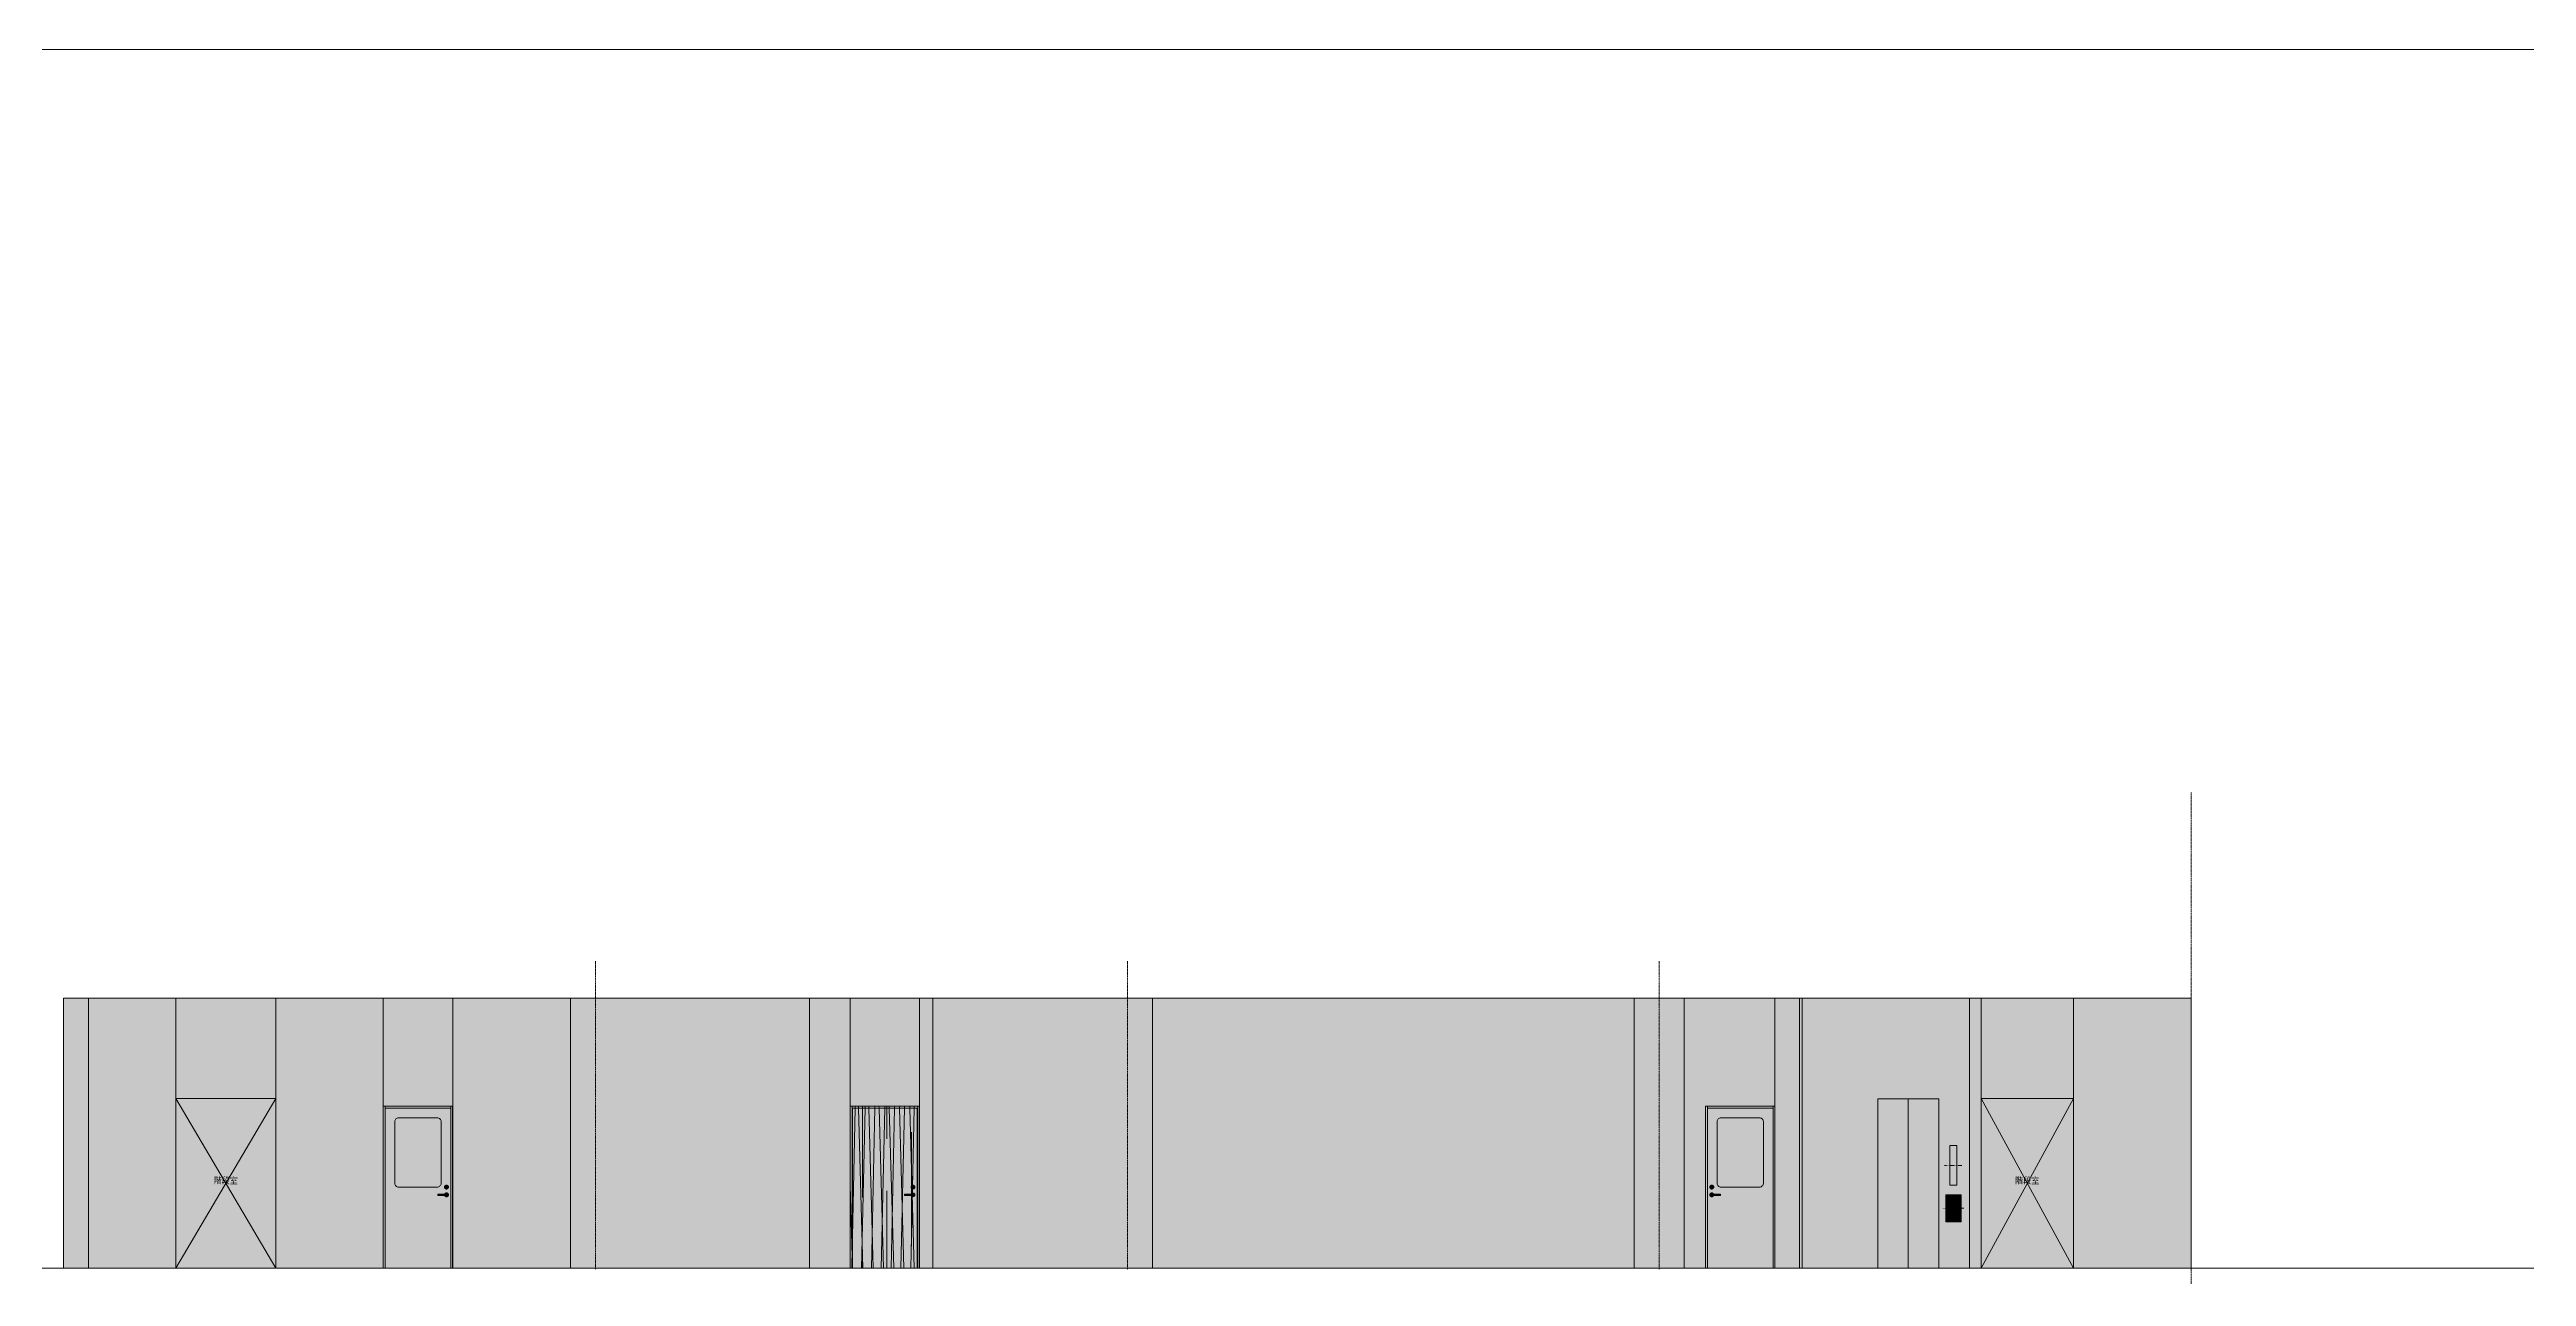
# Model space of a CAD drawing. Header units: millimetres. Extents: x -376000 to 292178, y -193032 to 188048.
# Drawn here: x -307997 to -275866, y -151416 to -135500 of the extents above; entities that cross this region are included whole.
import ezdxf

# ---------------------------------------------------------------- set-up
doc = ezdxf.new("R2010")
doc.units = ezdxf.units.MM
doc.linetypes.add('ラインタイプ-1', pattern=[2.116531, 1.058062, -1.058469])
doc.linetypes.add('ラインタイプ-6', pattern=[5.291531, 3.175, -1.058062, 0.352704, -0.705764])
for name, color, linetype, lineweight, true_color in [('02_0.25', 1, 'Continuous', 25, 0xff0000), ('04_0.10', 7, 'Continuous', 9, 0x0099ff), ('06一点鎖線', 7, 'ラインタイプ-6', 9, 0x9999ff)]:
    doc.layers.add(name, color=color, linetype=linetype, lineweight=lineweight, true_color=true_color)
for name, color, linetype, lineweight in [('07_文字・記号', 7, 'Continuous', 9), ('_平面図(既存部) (2D)', 7, 'Continuous', 5), ('_平面図（新設） (2D)', 7, 'Continuous', 5)]:
    doc.layers.add(name, color=color, linetype=linetype, lineweight=lineweight)
doc.styles.add('Hiragino Sans W3', font='', dxfattribs={"bigfont": 'Hiragino Sans W3'})
doc.styles.get('Hiragino Sans W3').set_extended_font_data('Hiragino Sans W3')
pattern_1 = [(91.554305, (0, 0), (129.370613, 153.983275), []), (90, (680.5, 445.5), (317.5, 762), [1481.6667, -673.5948]), (88.757476, (346.78, 21.5), (124.20722, -159.517363), [])]

# ---------------------------------------------------------------- blocks, each defined once
blk = doc.blocks.new('平面図(既存部) (2D)')
at = {"layer": '06一点鎖線'}
blk.add_line((-280215.115, -145132.67), (-280215.115, -163132.67), dxfattribs=at)
blk = doc.blocks.new('グループ-576')
at = {"layer": '04_0.10', "linetype": 'Continuous', "lineweight": 0, "true_color": 0xf8f8ef}
blk.add_hatch(color=7, dxfattribs=at).paths.add_polyline_path([(-432, 975), (418, 975), (418, -1100), (-432, -1100)])
at = {"layer": '04_0.10', "linetype": 'Continuous', "lineweight": 0, "true_color": 0xd9e6cf}
h = blk.add_hatch(color=254, dxfattribs=at)
edge = h.paths.add_edge_path()
edge.add_arc((243, 0), 50, 270, 360, ccw=False)
edge.add_line((243, -50), (-257, -50))
edge.add_arc((-257, 0), 50, 180, 270, ccw=False)
edge.add_line((-307, 0), (-307, 800))
edge.add_arc((-257, 800), 50, 90, 180, ccw=False)
edge.add_line((-257, 850), (243, 850))
edge.add_arc((243, 800), 50, 0, 90, ccw=False)
edge.add_line((293, 800), (293, 0))
at = {"layer": '04_0.10', "linetype": 'Continuous', "lineweight": 0}
for points in [[(-389, -28), (-388, -28), (-386, -27), (-385, -26), (-383, -26), (-382, -25), (-380, -25), (-378, -25), (-377, -25), (-375, -25), (-373, -25), (-372, -25), (-370, -26), (-369, -26), (-367, -27), (-366, -28), (-364, -28), (-363, -29), (-361, -30), (-360, -31), (-359, -32), (-358, -33), (-357, -35), (-356, -36), (-355, -38), (-354, -39), (-353, -40), (-353, -42), (-352, -44), (-352, -45), (-352, -47), (-352, -48), (-351, -50), (-352, -52), (-352, -53), (-352, -55), (-352, -56), (-353, -58), (-353, -60), (-354, -61), (-355, -63), (-356, -64), (-357, -65), (-358, -67), (-359, -68), (-360, -69), (-361, -70), (-363, -71), (-364, -72), (-366, -72), (-367, -73), (-369, -74), (-370, -74), (-372, -75), (-373, -75), (-375, -75), (-377, -75), (-378, -75), (-380, -75), (-382, -75), (-383, -74), (-385, -74), (-386, -73), (-388, -72), (-389, -72), (-391, -71), (-392, -70), (-393, -69), (-395, -68), (-396, -67), (-397, -65), (-398, -64), (-399, -63), (-399, -61), (-400, -60), (-401, -58), (-401, -56), (-402, -55), (-402, -53), (-402, -52), (-402, -50), (-402, -48), (-402, -47), (-402, -45), (-401, -44), (-401, -42), (-400, -40), (-399, -39), (-399, -38), (-398, -36), (-397, -35), (-396, -33), (-395, -32), (-393, -31), (-392, -30), (-391, -29)], [(-389, -128), (-388, -128), (-386, -127), (-385, -126), (-383, -126), (-382, -125), (-380, -125), (-378, -125), (-377, -125), (-375, -125), (-373, -125), (-372, -125), (-370, -126), (-369, -126), (-367, -127), (-366, -128), (-364, -128), (-363, -129), (-361, -130), (-360, -131), (-359, -132), (-358, -133), (-357, -135), (-356, -136), (-355, -137), (-354, -139), (-353, -140), (-353, -142), (-352, -144), (-352, -145), (-352, -147), (-352, -148), (-351, -150), (-352, -152), (-352, -153), (-352, -155), (-352, -156), (-353, -158), (-353, -160), (-354, -161), (-355, -162), (-356, -164), (-357, -165), (-358, -167), (-359, -168), (-360, -169), (-361, -170), (-363, -171), (-364, -172), (-366, -172), (-367, -173), (-369, -174), (-370, -174), (-372, -175), (-373, -175), (-375, -175), (-377, -175), (-378, -175), (-380, -175), (-382, -175), (-383, -174), (-385, -174), (-386, -173), (-388, -172), (-389, -172), (-391, -171), (-392, -170), (-393, -169), (-395, -168), (-396, -167), (-397, -165), (-398, -164), (-399, -162), (-399, -161), (-400, -160), (-401, -158), (-401, -156), (-402, -155), (-402, -153), (-402, -152), (-402, -150), (-402, -148), (-402, -147), (-402, -145), (-401, -144), (-401, -142), (-400, -140), (-399, -139), (-399, -137), (-398, -136), (-397, -135), (-396, -133), (-395, -132), (-393, -131), (-392, -130), (-391, -129)]]:
    blk.add_hatch(color=254, dxfattribs=at).paths.add_polyline_path(points)
h = blk.add_hatch(color=254, dxfattribs=at)
edge = h.paths.add_edge_path()
edge.add_arc((-384, -150), 7, 89.322, 270.678, ccw=False)
edge.add_line((-384, -143), (-264, -143))
edge.add_line((-264, -143), (-264, -157))
edge.add_line((-264, -157), (-384, -157))
at = {"layer": '04_0.10', "color": 7, "linetype": 'Continuous', "lineweight": 5, "flags": 128}
blk.add_lwpolyline([(-432, 975), (418, 975), (418, -1100), (-432, -1100)], close=True, dxfattribs=at)
at = {"layer": '04_0.10', "color": 251, "flags": 128}
for points in [[(-432, 975), (418, 975), (418, -1100), (-432, -1100)], [(-379, -38), (-374, -38), (-374, -63), (-379, -63)]]:
    blk.add_lwpolyline(points, close=True, dxfattribs=at)
for points in [[(293, 0, -0.414214), (243, -50), (-257, -50, -0.414214), (-307, 0), (-307, 800, -0.414214), (-257, 850), (243, 850, -0.414214), (293, 800)], [(-384, -157, -1.011905), (-384, -143), (-264, -143), (-264, -157)]]:
    blk.add_lwpolyline(points, format="xyb", close=True, dxfattribs=at)
at = {"layer": '04_0.10', "color": 251}
for points in [[(-389, -28), (-384, -25), (-370, -25), (-358, -32), (-351, -43), (-351, -57), (-358, -68), (-370, -75), (-384, -75), (-395, -68), (-402, -57), (-402, -43), (-395, -32), (-389, -28)], [(-389, -128), (-384, -125), (-370, -125), (-358, -132), (-351, -143), (-351, -157), (-358, -168), (-370, -175), (-384, -175), (-395, -168), (-402, -157), (-402, -143), (-395, -132), (-389, -128)]]:
    blk.add_open_spline(points, degree=2, dxfattribs=at)
blk = doc.blocks.new('グループ-577')
at = {"layer": '04_0.10', "color": 251}
blk.add_blockref('グループ-576', (0, 0), dxfattribs=at)
blk = doc.blocks.new('WD_900×2150_Wood')
at = {"layer": '04_0.10', "linetype": 'Continuous', "lineweight": 0, "true_color": 0xf8f8ef, "transparency": 33554687}
for points in [[(-457, 1000), (-432, 1000), (-432, -1100), (-457, -1100)], [(-432, 1000), (418, 1000), (418, 975), (-432, 975)], [(418, 1000), (443, 1000), (443, -1100), (418, -1100)]]:
    blk.add_hatch(color=7, dxfattribs=at).paths.add_polyline_path(points)
at = {"layer": '04_0.10', "color": 7, "linetype": 'Continuous', "lineweight": 5, "transparency": 33554687, "flags": 128}
for points in [[(-457, 1000), (-432, 1000), (-432, -1100), (-457, -1100)], [(-432, 1000), (418, 1000), (418, 975), (-432, 975)], [(418, 1000), (443, 1000), (443, -1100), (418, -1100)]]:
    blk.add_lwpolyline(points, close=True, dxfattribs=at)
at = {"layer": '04_0.10', "color": 7}
blk.add_blockref('グループ-577', (0, 0), dxfattribs=at)
blk = doc.blocks.new('グループ-618')
at = {"layer": '04_0.10', "linetype": 'Continuous', "lineweight": 0, "true_color": 0xeee9cc}
blk.add_hatch(color=254, dxfattribs=at).paths.add_polyline_path([(-297582, -149232), (-296742, -149232), (-296742, -151307), (-297582, -151307)])
at = {"layer": '04_0.10', "linetype": 'Continuous', "lineweight": 5, "true_color": 0xccbb66}
h = blk.add_hatch(dxfattribs=at)
h.set_pattern_fill('木目縦（薄茶）-2', color=43, style=0, pattern_type=2)
h.set_pattern_definition(pattern_1)
h.paths.add_polyline_path([(-297582, -149232), (-296742, -149232), (-296742, -151307), (-297582, -151307)])
at = {"layer": '04_0.10', "linetype": 'Continuous', "lineweight": 0}
h = blk.add_hatch(color=254, dxfattribs=at)
edge = h.paths.add_edge_path()
edge.add_arc((-296790, -150357), 7, 270, 450)
edge.add_line((-296790, -150350), (-296908, -150350))
edge.add_line((-296908, -150350), (-296908, -150364))
edge.add_line((-296908, -150364), (-296790, -150364))
h = blk.add_hatch(color=254, dxfattribs=at)
edge = h.paths.add_edge_path()
edge.add_arc((-296797, -150257), 25, 0, 360)
h = blk.add_hatch(color=254, dxfattribs=at)
edge = h.paths.add_edge_path()
edge.add_arc((-296797, -150357), 25, 0, 360)
at = {"layer": '04_0.10', "color": 251, "flags": 128}
for points in [[(-297582, -149232), (-296742, -149232), (-296742, -151307), (-297582, -151307)], [(-297582, -149232), (-296742, -149232), (-296742, -151307), (-297582, -151307)], [(-296800, -150245), (-296795, -150245), (-296795, -150270), (-296800, -150270)]]:
    blk.add_lwpolyline(points, close=True, dxfattribs=at)
blk.add_lwpolyline([(-296790, -150364, 1), (-296790, -150350), (-296908, -150350), (-296908, -150364)], format="xyb", close=True, dxfattribs=at)
at = {"layer": '04_0.10', "color": 251}
for centre in [(-296797, -150257), (-296797, -150357)]:
    blk.add_circle(centre, 25, dxfattribs=at)
blk = doc.blocks.new('グループ-619')
at = {"layer": '04_0.10', "color": 251}
blk.add_blockref('グループ-618', (0, 0), dxfattribs=at)
blk = doc.blocks.new('グループ-620')
at = {"layer": '04_0.10', "linetype": 'Continuous', "lineweight": 0, "true_color": 0xeee9cc, "transparency": 33554687}
for points in [[(-297610, -149207), (-297585, -149207), (-297585, -151307), (-297610, -151307)], [(-297585, -149207), (-296735, -149207), (-296735, -149232), (-297585, -149232)], [(-296735, -149207), (-296710, -149207), (-296710, -151307), (-296735, -151307)]]:
    blk.add_hatch(color=254, dxfattribs=at).paths.add_polyline_path(points)
at = {"layer": '04_0.10', "linetype": 'Continuous', "lineweight": 5, "true_color": 0xccbb66, "transparency": 33554687}
h = blk.add_hatch(dxfattribs=at)
h.set_pattern_fill('木目縦（薄茶）-2', color=43, style=0, pattern_type=2)
h.set_pattern_definition(pattern_1)
h.paths.add_polyline_path([(-297610, -149207), (-297585, -149207), (-297585, -151307), (-297610, -151307)])
h = blk.add_hatch(dxfattribs=at)
h.set_pattern_fill('木目縦（薄茶）-2', color=43, style=0, pattern_type=2)
h.set_pattern_definition(pattern_1)
h.paths.add_polyline_path([(-297585, -149207), (-296735, -149207), (-296735, -149232), (-297585, -149232)])
h = blk.add_hatch(dxfattribs=at)
h.set_pattern_fill('木目縦（薄茶）-2', color=43, style=0, pattern_type=2)
h.set_pattern_definition(pattern_1)
h.paths.add_polyline_path([(-296735, -149207), (-296710, -149207), (-296710, -151307), (-296735, -151307)])
at = {"layer": '04_0.10', "color": 251, "transparency": 33554687, "flags": 128}
for points in [[(-297610, -149207), (-297585, -149207), (-297585, -151307), (-297610, -151307)], [(-297585, -149207), (-296735, -149207), (-296735, -149232), (-297585, -149232)], [(-296735, -149207), (-296710, -149207), (-296710, -151307), (-296735, -151307)]]:
    blk.add_lwpolyline(points, close=True, dxfattribs=at)
at = {"layer": '04_0.10', "color": 7}
blk.add_blockref('グループ-619', (0, 0), dxfattribs=at)
blk = doc.blocks.new('平面図（新設） (2D)')
at = {"layer": '02_0.25', "linetype": 'Continuous', "lineweight": 0}
for points in [[(-306360.115, -147807.171), (-305060.115, -147807.171), (-305060.115, -151307.171), (-306360.115, -151307.171)], [(-305160.115, -147807.171), (-301240.115, -147807.171), (-301240.115, -151307.171), (-305160.115, -151307.171)], [(-305060.115, -147807.171), (-301240.115, -147807.171), (-301240.115, -151307.171), (-305060.115, -151307.171)], [(-298140.115, -147807.171), (-296540.115, -147807.171), (-296540.115, -151307.171), (-298140.115, -151307.171)], [(-298140.115, -147807.171), (-296540.115, -147807.171), (-296540.115, -151307.171), (-298140.115, -151307.171)], [(-293690.115, -147807.171), (-287440.115, -147807.171), (-287440.115, -151307.171), (-293690.115, -151307.171)], [(-286790.115, -147807.171), (-285261.115, -147807.171), (-285261.115, -151307.171), (-286790.115, -151307.171)], [(-285261.115, -147807.171), (-283090.115, -147807.171), (-283090.115, -151307.171), (-285261.115, -151307.171)], [(-282940.115, -147807.171), (-281740.115, -147807.171), (-281740.115, -151307.171), (-282940.115, -151307.171)]]:
    blk.add_hatch(color=255, dxfattribs=at).paths.add_polyline_path(points)
at = {"layer": '04_0.10', "linetype": 'Continuous', "lineweight": 0, "true_color": 0xbbbbbb}
for points in [[(-307815.115, -147807.171), (-307490.115, -147807.171), (-307490.115, -151307.171), (-307815.115, -151307.171)], [(-307490.115, -147807.171), (-306360.115, -147807.171), (-306360.115, -151307.171), (-307490.115, -151307.171)], [(-301240.115, -147807.171), (-298140.115, -147807.171), (-298140.115, -151307.171), (-301240.115, -151307.171)], [(-296540.115, -147807.171), (-293690.115, -147807.171), (-293690.115, -151307.171), (-296540.115, -151307.171)], [(-287440.115, -147807.171), (-286790.115, -147807.171), (-286790.115, -151307.171), (-287440.115, -151307.171)], [(-283090.115, -147807.171), (-282940.115, -147807.171), (-282940.115, -151307.171), (-283090.115, -151307.171)], [(-281740.115, -147807.171), (-280215.115, -147807.171), (-280215.115, -151307.171), (-281740.115, -151307.171)], [(-281740.115, -147807.171), (-280215.115, -147807.171), (-280215.115, -151307.171), (-281740.115, -151307.171)]]:
    blk.add_hatch(color=9, dxfattribs=at).paths.add_polyline_path(points)
at = {"layer": '04_0.10', "linetype": 'Continuous', "lineweight": 0}
for color, points in [(254, [(-283885.115, -149112.171), (-284280.115, -149112.171), (-284280.115, -151307.171), (-283885.115, -151307.171)]), (254, [(-283490.115, -149112.171), (-283885.115, -149112.171), (-283885.115, -151307.171), (-283490.115, -151307.171)]), (255, [(-283199.629, -150357.171), (-283399.629, -150357.171), (-283399.629, -150707.171), (-283199.629, -150707.171)])]:
    blk.add_hatch(color=color, dxfattribs=at).paths.add_polyline_path(points)
at = {"layer": '02_0.25', "color": 251, "linetype": 'Continuous', "lineweight": 5, "flags": 128}
for points in [[(-306360.115, -147807.171), (-305060.115, -147807.171), (-305060.115, -151307.171), (-306360.115, -151307.171)], [(-305060.115, -147807.171), (-301240.115, -147807.171), (-301240.115, -151307.171), (-305060.115, -151307.171)], [(-298140.115, -147807.171), (-296540.115, -147807.171), (-296540.115, -151307.171), (-298140.115, -151307.171)], [(-293690.115, -147807.171), (-287440.115, -147807.171), (-287440.115, -151307.171), (-293690.115, -151307.171)], [(-286790.115, -147807.171), (-285261.115, -147807.171), (-285261.115, -151307.171), (-286790.115, -151307.171)], [(-285261.115, -147807.171), (-283090.115, -147807.171), (-283090.115, -151307.171), (-285261.115, -151307.171)], [(-282940.115, -147807.171), (-281740.115, -147807.171), (-281740.115, -151307.171), (-282940.115, -151307.171)]]:
    blk.add_lwpolyline(points, close=True, dxfattribs=at)
at = {"layer": '04_0.10'}
for p, q in [((-307490.115, -151307.171), (-307490.115, -147807.171)), ((-274136.181, -151307.171), (-314136.181, -151307.171))]:
    blk.add_line(p, q, dxfattribs=at)
at = {"layer": '04_0.10', "lineweight": 9}
blk.add_line((-306360.115, -151307.171), (-306360.115, -147807.171), dxfattribs=at)
at = {"layer": '04_0.10', "color": 8, "true_color": 0x808080}
for p, q in [((-305060.115, -151307.171), (-305060.115, -147807.171)), ((-303667.359, -151307.171), (-303667.359, -147807.171)), ((-302767.359, -151307.171), (-302767.359, -147807.171)), ((-298140.115, -151307.171), (-298140.115, -147807.171)), ((-297610.115, -151307.171), (-297610.115, -147807.171)), ((-296710.115, -151307.171), (-296710.115, -147807.171)), ((-296540.115, -151307.171), (-296540.115, -147807.171)), ((-293690.115, -151307.171), (-293690.115, -147807.171)), ((-285615.115, -151307.171), (-285615.115, -147807.171)), ((-285295.115, -151307.171), (-285295.115, -147807.171)), ((-283090.115, -151307.171), (-283090.115, -147807.171)), ((-282940.115, -151307.171), (-282940.115, -147807.171)), ((-281740.115, -151307.171), (-281740.115, -147807.171)), ((-282940.115, -149107.171), (-281740.115, -151307.171)), ((-281740.115, -149107.171), (-282940.115, -151307.171)), ((-282940.115, -149107.171), (-281740.115, -149107.171))]:
    blk.add_line(p, q, dxfattribs=at)
at = {"layer": '04_0.10', "color": 7}
for p, q in [((-306360.115, -149107.171), (-305060.115, -151307.171)), ((-305060.115, -149107.171), (-306360.115, -151307.171))]:
    blk.add_line(p, q, dxfattribs=at)
at = {"layer": '04_0.10', "color": 251, "linetype": 'ラインタイプ-1'}
for p, q in [((-283415.655, -149976.171), (-283190.1, -149976.171)), ((-283436.006, -150532.171), (-283163.252, -150532.171))]:
    blk.add_line(p, q, dxfattribs=at)
at = {"layer": '04_0.10', "lineweight": 18, "flags": 128}
blk.add_lwpolyline([(-376000, -135500), (-60611.171, -135500), (-60611.171, -193031.518), (-376000, -193031.518)], close=True, dxfattribs=at)
at = {"layer": '04_0.10', "color": 251, "linetype": 'Continuous', "lineweight": 5, "flags": 128}
for points in [[(-307815.115, -147807.171), (-307490.115, -147807.171), (-307490.115, -151307.171), (-307815.115, -151307.171)], [(-307490.115, -147807.171), (-306360.115, -147807.171), (-306360.115, -151307.171), (-307490.115, -151307.171)], [(-301240.115, -147807.171), (-298140.115, -147807.171), (-298140.115, -151307.171), (-301240.115, -151307.171)], [(-296540.115, -147807.171), (-293690.115, -147807.171), (-293690.115, -151307.171), (-296540.115, -151307.171)], [(-287440.115, -147807.171), (-286790.115, -147807.171), (-286790.115, -151307.171), (-287440.115, -151307.171)], [(-283090.115, -147807.171), (-282940.115, -147807.171), (-282940.115, -151307.171), (-283090.115, -151307.171)], [(-281740.115, -147807.171), (-280215.115, -147807.171), (-280215.115, -151307.171), (-281740.115, -151307.171)]]:
    blk.add_lwpolyline(points, close=True, dxfattribs=at)
at = {"layer": '04_0.10', "color": 251, "flags": 128}
for points in [[(-283885.115, -149112.171), (-284280.115, -149112.171), (-284280.115, -151307.171), (-283885.115, -151307.171)], [(-283490.115, -149112.171), (-283885.115, -149112.171), (-283885.115, -151307.171), (-283490.115, -151307.171)], [(-283254.629, -149718.671), (-283344.629, -149718.671), (-283344.629, -150233.671), (-283254.629, -150233.671)], [(-283199.629, -150357.171), (-283399.629, -150357.171), (-283399.629, -150707.171), (-283199.629, -150707.171)]]:
    blk.add_lwpolyline(points, close=True, dxfattribs=at)
at = {"layer": '06一点鎖線'}
for p, q in [((-300915.115, -147325.171), (-300915.115, -151325.171)), ((-294015.115, -147325.171), (-294015.115, -151325.171)), ((-287115.115, -147325.171), (-287115.115, -151325.171))]:
    blk.add_line(p, q, dxfattribs=at)
at = {"layer": '07_文字・記号', "flags": 128}
blk.add_lwpolyline([(-306360.115, -149107.171), (-305060.115, -149107.171), (-305060.115, -151307.171), (-306360.115, -151307.171)], close=True, dxfattribs=at)
at = {"layer": '04_0.10', "xscale": -1}
blk.add_blockref('WD_900×2150_Wood', (-303224.809, -150207.171), dxfattribs=at)
at = {"layer": '04_0.10'}
for name, p in [('グループ-620', (0, 0)), ('WD_900×2150_Wood', (-286057.665, -150207.171))]:
    blk.add_blockref(name, p, dxfattribs=at)
at = {"layer": '07_文字・記号', "char_height": 80.8908, "attachment_point": 1, "line_spacing_factor": 1.182242, "style": 'Hiragino Sans W3'}
for insert in [(-305869.923, -150140.039), (-282499.923, -150140.039)]:
    blk.add_mtext('階段室', dxfattribs=dict(at, insert=insert))

msp = doc.modelspace()

# ---------------------------------------------------------------- block references
at = {"layer": '_平面図(既存部) (2D)'}
msp.add_blockref('平面図(既存部) (2D)', (0, 0), dxfattribs=at)

# ---------------------------------------------------------------- next in the draw order: block references
at = {"layer": '_平面図（新設） (2D)'}
msp.add_blockref('平面図（新設） (2D)', (0, 0), dxfattribs=at)

doc.saveas('drawing.dxf')
